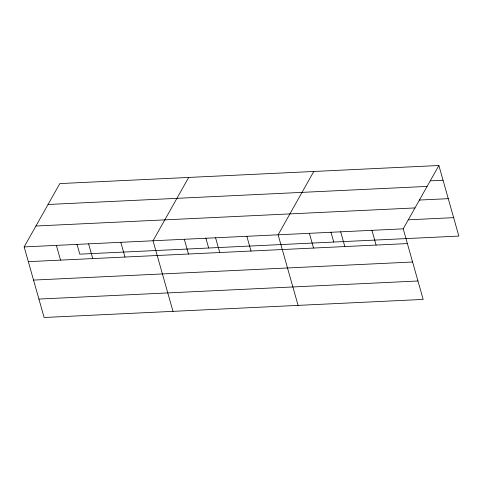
<?xml version="1.0" encoding="UTF-8"?>
<svg xmlns="http://www.w3.org/2000/svg" width="483" height="483" viewBox="0 0 483 483"><rect width="100%" height="100%" fill="white"/><g stroke="black" fill="none" stroke-linecap="round" stroke-linejoin="round"><path stroke-width="0.72" d="M438.878 165.506L403.208 228.839L423.174 299.418L44.122 317.494L24.15 246.916L59.826 183.582L438.878 165.506L458.85 236.084L79.792 254.161L76.984 244.235M188.702 177.436L153.026 240.769L172.999 311.348M313.793 171.471L278.117 234.804L298.089 305.383M430.389 180.847L443.05 180.244M48.052 204.484L427.105 186.408M419.226 200.053L448.266 198.67M35.923 226.014L414.975 207.938M408.22 219.819L453.634 217.658M24.15 246.916L403.208 228.839M28.322 261.653L407.374 243.577M33.532 280.08L412.591 262.003M38.906 299.068L417.964 280.991M371.934 230.331L376.106 245.068M340.66 231.822L344.832 246.559M330.952 232.124L333.759 242.049M309.392 233.313L313.558 248.051M246.843 236.296L251.015 251.033M215.575 237.787L219.741 252.524M205.867 238.089L208.674 248.014M184.301 239.278L188.473 254.016M120.81 242.309L124.982 257.047M88.588 243.843L92.76 258.58M56.372 245.382L60.538 260.12"/></g></svg>
